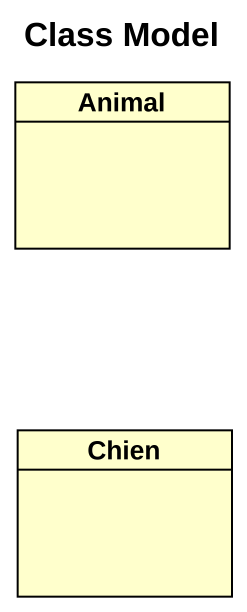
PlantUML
@startuml
title Class Model
hide circle
hide empty members
class Animal
class Chien
@enduml
